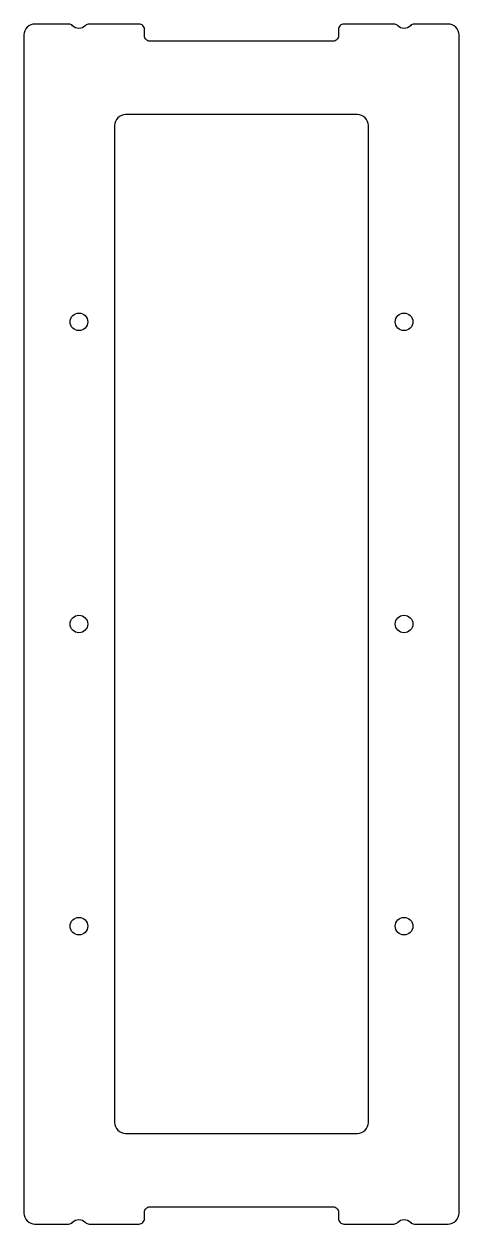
# Model space of a CAD drawing. Header units: millimetres. Extents: x -40 to 40, y -109 to 109.
import ezdxf

# ---------------------------------------------------------------- set-up
doc = ezdxf.new("R2010")
doc.units = ezdxf.units.MM
doc.layers.add('CUTOUTS', color=1, linetype='CONTINUOUS')
doc.layers.add('PERIMETER', color=5, linetype='CONTINUOUS')

msp = doc.modelspace()

# ---------------------------------------------------------------- linework, layer by layer
at = {"layer": 'CUTOUTS'}
msp.add_lwpolyline([(-23.1, -90.7, 0.414214), (-21.1, -92.7), (21.1, -92.7, 0.414214), (23.1, -90.7), (23.1, 90.7, 0.414214), (21.1, 92.7), (-21.1, 92.7, 0.414214), (-23.1, 90.7)], format="xyb", close=True, dxfattribs=at)
for centre in [(-29.6, 55), (29.6, 55), (-29.6, 0), (29.6, 0), (-29.6, -55), (29.6, -55)]:
    msp.add_circle(centre, 1.6, dxfattribs=at)
at = {"layer": 'PERIMETER'}
msp.add_lwpolyline([(-17.66, 108.2, 0.414214), (-18.66, 109.2), (-27.72, 109.2, 0.204302), (-28.45, 108.89, -0.426401), (-30.75, 108.89, 0.204302), (-31.48, 109.2), (-37.6, 109.2, 0.414214), (-39.6, 107.2), (-39.6, -107.2, 0.414214), (-37.6, -109.2), (-31.48, -109.2, 0.204302), (-30.75, -108.89, -0.426401), (-28.45, -108.89, 0.204302), (-27.72, -109.2), (-18.66, -109.2, 0.414214), (-17.66, -108.2), (-17.66, -107.07, -0.414214), (-16.66, -106.07), (16.66, -106.07, -0.414214), (17.66, -107.07), (17.66, -108.2, 0.414214), (18.66, -109.2), (27.72, -109.2, 0.204302), (28.45, -108.89, -0.426401), (30.75, -108.89, 0.204302), (31.48, -109.2), (37.6, -109.2, 0.414214), (39.6, -107.2), (39.6, 107.2, 0.414214), (37.6, 109.2), (31.48, 109.2, 0.204302), (30.75, 108.89, -0.426401), (28.45, 108.89, 0.204302), (27.72, 109.2), (18.66, 109.2, 0.414214), (17.66, 108.2), (17.66, 107.07, -0.414214), (16.66, 106.07), (-16.66, 106.07, -0.414214), (-17.66, 107.07)], format="xyb", close=True, dxfattribs=at)

doc.saveas('drawing.dxf')
